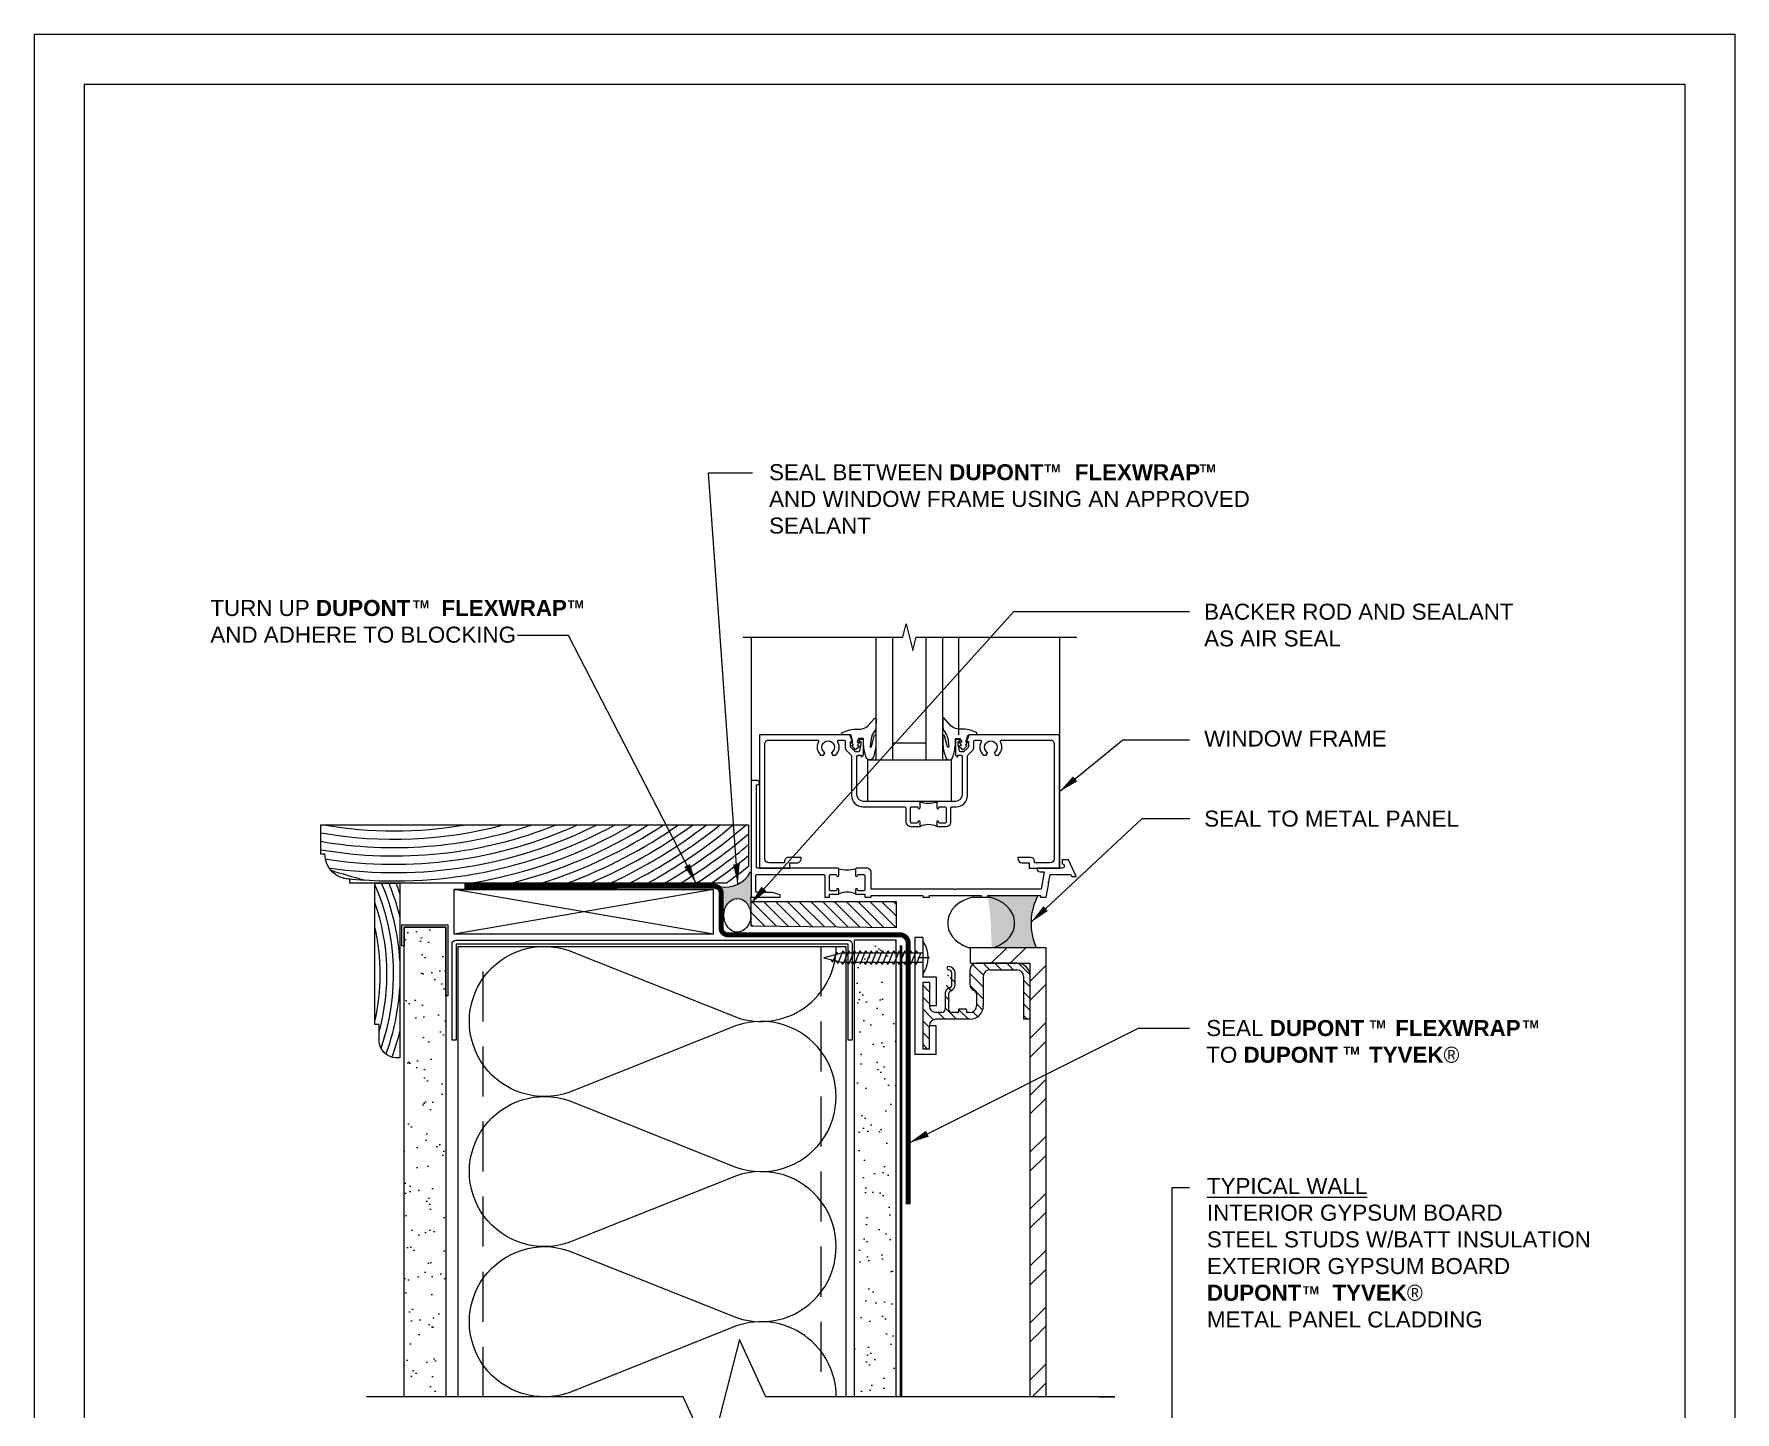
# Model space of a CAD drawing. Extents: x -129 to 26, y 0 to 100.
# Drawn here: x 0 to 25.5, y 12.35 to 33 of the extents above; entities that cross this region are included whole.
import ezdxf

# ---------------------------------------------------------------- set-up
doc = ezdxf.new("R2010")
doc.units = 0
doc.header["$LTSCALE"] = 1.5
doc.header["$MEASUREMENT"] = 0
doc.linetypes.add('CENTER', pattern=[2, 1.25, -0.25, 0.25, -0.25])
doc.linetypes.add('DASHED', pattern=[0.75, 0.5, -0.25])
doc.layers.get('DEFPOINTS').update_dxf_attribs({"linetype": 'CONTINUOUS'})
for name, color, linetype in [('8X11-TTB$0$B', 7, 'CONTINUOUS'), ('A-ANNO-TXT0', 252, 'CONTINUOUS'), ('A-BACKER_ROD', 252, 'CONTINUOUS'), ('A-GLAZING', 252, 'CONTINUOUS'), ('A-GYP_BOARD', 252, 'CONTINUOUS'), ('A-METAL_STUD', 252, 'CONTINUOUS'), ('A-SEALANT', 252, 'CONTINUOUS'), ('A-WINDOW_FRAME', 252, 'CONTINUOUS'), ('A-WINDOW_GASKET', 252, 'CONTINUOUS'), ('A-WOOD_FINISH', 252, 'CONTINUOUS'), ('A-WOOD_FRAMING', 252, 'CONTINUOUS'), ('CLADDING', 252, 'CONTINUOUS'), ('DUPONT_FLASHING', 251, 'CENTER'), ('HATCH', 252, 'CONTINUOUS'), ('INSULATION', 40, 'CONTINUOUS'), ('STRUCTURE', 252, 'CONTINUOUS'), ('TEXT', 7, 'CONTINUOUS'), ('TYVEK', 160, 'DASHED')]:
    doc.layers.add(name, color=color, linetype=linetype)
doc.styles.add('DETAILS', font='sanss___.ttf', dxfattribs={"height": 1})
doc.dimstyles.new('TYVEKDETAILS', dxfattribs={"dimscale": 6, "dimtxt": 1.5, "dimasz": 0.1, "dimexe": 0.75, "dimexo": 0.75, "dimgap": 0.75, "dimtad": 0, "dimtih": 1, "dimtoh": 1, "dimdec": 4, "dimzin": 0, "dimtxsty": 'DETAILS', "dimcen": 0.0625, "dimazin": 3, "dimtfac": 1, "dimtdec": 4, "dimtofl": 0, "dimtmove": 0, "dimatfit": 3, "dimtolj": 1, "dimtzin": 0})
pattern_1 = [(37.50000000000001, (-1589.102338987294, -570.3712661479705), (-0.01574833952740204, 0.4817059422532897), [0, -0.38, 0, -0.425, 0, -0.40625]), (7.499999999999999, (-1589.102338987294, -570.3712661479705), (0.4424441763169318, 0.7055365163074351), [0, -0.205, 0, -0.3425, 0, -0.13125]), (327.5, (-1589.409838987294, -570.3712661479705), (0.7785354654378738, 0.001414763384241069), [0, -0.125, 0, -0.45, 0, -0.5875]), (317.5, (-1589.409838987294, -570.3712661479705), (0.7515316511430734, 0.2194188912335623), [0, -0.0625, 0, -0.295, 0, -0.3375])]

msp = doc.modelspace()

# ---------------------------------------------------------------- hatches: boundary and pattern name
at = {"layer": 'A-ANNO-TXT0', "linetype": 'CONTINUOUS'}
h = msp.add_hatch(dxfattribs=at)
h.set_pattern_fill('ANSI31', color=256, angle=180, style=0)
h.set_pattern_definition([(315, (42.29128954421277, 31.67112034980488), (-0.08838834764831842, -0.08838834764831846), [])])
edge = h.paths.add_edge_path()
edge.add_line((13.42259273194175, 17.78711861504392), (13.42259273194175, 18.13637703695564))
edge.add_line((13.42259273194175, 17.78711861504392), (13.32259273194177, 17.78711861504392))
edge.add_line((13.32259273194176, 18.78711861504392), (13.32259273194177, 17.78711861504392))
edge.add_line((13.42259273194177, 18.78711861504392), (13.32259273194176, 18.78711861504392))
edge.add_line((13.42259273194177, 18.78711861504392), (13.42259273194178, 18.43637703695564))
edge.add_arc((13.52259273194175, 18.43637703695564), 0.1, 180.0000000000008, 270.0000000000016)
edge.add_line((13.60780481219388, 18.33628339864356), (13.52259273194175, 18.33637703695564))
edge.add_arc((13.61016372977257, 18.38620254976624), 0.05, 270.0000000000016, 360.0000000000024)
edge.add_line((13.66016372977255, 18.63107241475572), (13.66016372977257, 18.38620254976624))
edge.add_arc((13.71016372977257, 19.0009422797452), 0.02499999999999947, 90, 270)
edge.add_line((13.76016372977256, 18.75354690189489), (13.76016372977256, 18.92594227974521))
edge.add_line((13.81016372977257, 18.75607241475572), (13.81016372977257, 18.92594227974521))
edge.add_arc((13.71016372977257, 18.75354690189489), 0.05, 281.5369590328132, 360)
edge.add_arc((13.73516372977256, 18.63107241475574), 0.075, 101.5369590328115, 180.0000000000049)
edge.add_line((13.71016372977257, 18.61465105851829), (13.71016372977257, 18.38620254976624))
edge.add_arc((13.76016372977256, 18.61465105851829), 0.05, 109.4712206344757, 180.0000000000024)
edge.add_arc((13.71016372977257, 18.75607241475572), 0.1, 289.471220634474, 360)
edge.add_arc((13.71016372977257, 18.92594227974521), 0.05, 0, 90)
edge.add_arc((13.71016372977257, 18.92594227974521), 0.1, 0, 90)
edge.add_arc((13.76016372977256, 18.38620254976624), 0.05, 180.0000000000008, 270.0000000000016)
edge.add_line((13.85016372977257, 18.33620254976624), (13.76016372977256, 18.33620254976623))
edge.add_arc((13.87016372977258, 18.37620254976623), 0.01, 90.0000000000016, 180.0000000000049)
edge.add_line((13.97088774378105, 18.38620254976624), (13.87016372977258, 18.38620254976624))
edge.add_arc((13.85016372977257, 18.34620254976625), 0.01, 270.0000000000081, 360)
edge.add_line((13.86016372977257, 18.37620254976623), (13.86016372977257, 18.34620254976625))
edge.add_line((14.03088774378106, 18.33620254976624), (13.99088774378105, 18.33620254976624))
edge.add_arc((13.97088774378105, 18.37620254976623), 0.01, 0, 90.0000000000016)
edge.add_arc((13.99088774378105, 18.34620254976623), 0.01, 180, 270)
edge.add_line((13.98088774378104, 18.37620254976623), (13.98088774378104, 18.34620254976623))
edge.add_arc((14.03088774378106, 18.43620254976624), 0.1, 270.0000000000016, 360.0000000000008)
edge.add_line((14.13088774378105, 18.61465105851829), (14.13088774378105, 18.43620254976624))
edge.add_arc((14.08088774378107, 18.61465105851829), 0.05, 359.9999999999976, 430.5287793655244)
edge.add_arc((14.13088774378105, 18.75607241475572), 0.1, 180, 250.5287793655294)
edge.add_line((14.03088774378104, 18.97594227974521), (14.03088774378104, 18.75607241475572))
edge.add_arc((14.13088774378105, 18.97594227974521), 0.1, 90, 180)
edge.add_line((14.73565720429843, 19.07594227974521), (14.13088774378105, 19.07594227974521))
edge.add_arc((14.73565720429843, 18.87594227974522), 0.2, 8.142219984546603e-13, 90)
edge.add_line((14.93565720429843, 18.23620254976622), (14.93565720429843, 18.87594227974522))
edge.add_line((14.93565720429843, 18.23620254976622), (14.83565720429842, 18.23620254976622))
edge.add_line((14.83565720429843, 18.87594227974522), (14.83565720429842, 18.23620254976622))
edge.add_arc((14.73565720429843, 18.87594227974522), 0.1, 8.142219984546603e-13, 90)
edge.add_line((14.33088774378107, 18.97594227974523), (14.73565720429843, 18.97594227974521))
edge.add_arc((14.33088774378107, 18.87594227974522), 0.1, 90, 180.0000000000008)
edge.add_line((14.23088774378107, 18.87594227974522), (14.23088774378107, 18.43620254976624))
edge.add_arc((14.03088774378106, 18.43620254976624), 0.2, 270.0000000000016, 360.0000000000008)
edge.add_line((14.03088774378106, 18.23620254976625), (13.60780481219388, 18.23620254976623))
edge.add_line((13.60780481219388, 18.23620254976623), (13.5166879040778, 18.23620254976623))
edge.add_arc((13.52259273194175, 18.13637703695564), 0.1, 90.0000000000016, 180)
at = {"layer": 'CLADDING'}
h = msp.add_hatch(dxfattribs=at)
h.set_pattern_fill('ANSI32', color=256, scale=1.6090908, angle=180, style=0)
h.set_pattern_definition([(225, (48.58774840841718, 2.680270613313164), (0.4266746310843323, -0.4266746310843326), []), (225, (48.30329865483828, 2.680270613313164), (0.4266746310843323, -0.4266746310843326), [])])
h.paths.add_polyline_path([(14.93565921825781, 12.57767232803259), (15.17243587177789, 12.57767213522529), (15.17243587177789, 19.31279190407574), (14.04024610513716, 19.31279190407574), (14.04024610513717, 19.07601525055566), (14.93565921825781, 19.07601525055566)])
at = {"layer": 'DUPONT_FLASHING', "linetype": 'CONTINUOUS'}
h = msp.add_hatch(color=7, dxfattribs=at)
edge = h.paths.add_edge_path()
edge.add_line((15.05081127408527, 20.08874190407571), (14.29912049233682, 20.08874190407571))
edge.add_line((14.29912049233682, 20.08874190407571), (14.29912049233682, 20.06279190407575))
edge.add_line((14.29912049233682, 20.06279190407575), (14.32765377264308, 20.06279190407575))
edge.add_ellipse((14.19858772240293, 19.67877634481632), major_axis=(-0.5026843037033188, -6.156107235118854e-17), ratio=0.7904274812811878, start_angle=112.91304519611509, end_angle=255.1224755530784, ccw=False)
edge.add_line((14.39429965075477, 19.31279190407574), (15.0238461751498, 19.31279190407574))
edge.add_arc((15.82657152657317, 19.67333986594332), 0.8799788762377415, 151.8319594735327, 204.1874621757395, ccw=False)
at = {"layer": 'HATCH'}
h = msp.add_hatch(color=7, dxfattribs=at)
h.dxf.hatch_style = 1
edge = h.paths.add_edge_path()
edge.add_arc((10.36468047891802, 20.64063929944757), 0.4245458198617759, 258.9165193884891, 332.7611355818922, ccw=False)
edge.add_arc((10.21235552230306, 20.15330137461114), 0.1, 3.979039320256561e-12, 45, ccw=False)
edge.add_line((10.31235552230306, 20.15330137461115), (10.31235552230305, 19.79525386792548))
edge.add_line((10.31235552230305, 19.79525386792548), (10.34151905871098, 19.79525386792548))
edge.add_ellipse((10.54405583917618, 19.79335503358103), major_axis=(0.002353314335508117, 0.2510133178958363), ratio=0.8068766317380814, start_angle=279.5301451632255, end_angle=450.00000000000006, ccw=False)
edge.add_line((10.74418696423758, 19.83304180219152), (10.74418696423757, 20.00139335790348))
edge.add_line((10.74418696423757, 20.00139335790348), (10.7421467628885, 20.06049025728722))
edge.add_line((10.7421467628885, 20.06049025728722), (10.7421467628885, 20.44632420063222))
h = msp.add_hatch(dxfattribs=at)
h.set_pattern_fill('ANSI31', color=256, angle=90, style=0)
h.set_pattern_definition([(135, (-1589.347543949066, -589.4230724312008), (-0.08838834764831845, -0.08838834764831843), [])])
h.paths.add_polyline_path([(12.92243587177789, 20.00139335790347), (12.92243587177789, 19.6058377364517), (10.74992805238973, 19.63213441495649), (10.74992805238973, 20.00139335790347)])
h = msp.add_hatch(dxfattribs=at)
h.set_pattern_fill('AR-SAND', color=256, scale=0.25, style=0)
h.set_pattern_definition(pattern_1)
h.paths.add_polyline_path([(6.172435871777891, 19.61705662767959), (5.547435871777891, 19.6170566276797), (5.547435871777891, 19.3358066276797), (5.547435871777891, 12.57767186018744), (6.172435871777891, 12.57767186018744)])
h = msp.add_hatch(dxfattribs=at)
h.set_pattern_fill('AR-SAND', color=256, scale=0.25, style=0)
h.set_pattern_definition(pattern_1)
h.paths.add_polyline_path([(12.92243587177766, 16.97271846006375), (12.91780128794788, 16.965835663482), (12.90555839376746, 16.99554452578657), (12.8534325039552, 16.99554452578657), (12.83342781382701, 16.965835663482), (12.8211838125935, 16.99554452578657), (12.7690591451901, 16.99554452578657), (12.74904671031139, 16.96583566348188), (12.73680492318361, 16.9955445257868), (12.6846780416747, 16.9955445257868), (12.66466560679576, 16.96583566348222), (12.65242381966776, 16.9955445257868), (12.60029693815885, 16.9955445257868), (12.58028450328014, 16.96583566348211), (12.56804271615191, 16.99554452578668), (12.51591583464345, 16.99554452578668), (12.49590339976451, 16.965835663482), (12.48366161263628, 16.9955445257868), (12.43153473112782, 16.9955445257868), (12.41152229624866, 16.96583566348222), (12.39928050912066, 16.9955445257868), (12.3471536276122, 16.9955445257868), (12.32714119273304, 16.96583566348222), (12.31489940560526, 16.9955445257868), (12.29743587177789, 16.99554452578691), (12.29743587177789, 12.57767186018744), (12.92243587177789, 12.57767186018744)])
h.paths.add_polyline_path([(12.92243587177789, 19.42142186018835), (12.29743587177789, 19.42142186018835), (12.29743587177789, 17.14091500918524), (12.30712845554284, 17.14091500918535), (12.32715645152233, 17.17057809512274), (12.3393793761122, 17.14091500918524), (12.39150955905869, 17.14091500918524), (12.41153755503795, 17.17057809512251), (12.42376047962783, 17.14091500918524), (12.47589066257431, 17.14091500918524), (12.49591865855358, 17.17057809512251), (12.50814158314345, 17.14091500918524), (12.56027176608948, 17.14091500918524), (12.58029976206897, 17.17057809512274), (12.59252268665885, 17.14091500918512), (12.64465286960511, 17.14091500918501), (12.66468086558483, 17.17057809512285), (12.67690379017493, 17.14091500918512), (12.72902644714894, 17.14091500918512), (12.74904671031116, 17.17057809512285), (12.7612718455948, 17.14091500918512), (12.8133998178473, 17.14091500918501), (12.83342781382679, 17.17057809512274), (12.84565184376377, 17.14091500918512), (12.89778102478566, 17.14091500918512), (12.92243587177766, 17.17744494084373)])

# ---------------------------------------------------------------- linework, layer by layer
at = {"layer": '8X11-TTB$0$B', "color": 7}
for p, q in [((0.7499999999999893, 32.25), (0.75, 0.7499999999999964)), ((0.7499999999999893, 32.25), (24.75, 32.25000000000001)), ((24.75, 32.25000000000001), (24.75, 0.7499999999999964))]:
    msp.add_line(p, q, dxfattribs=at)
at = {"layer": 'A-ANNO-TXT0', "linetype": 'CONTINUOUS'}
for p, q in [((13.32259273194174, 19.46213866572013), (13.20508024065743, 19.46213866572013)), ((13.52259273194175, 18.86785143994273), (13.32259273194176, 18.86785143994273)), ((13.42259273194177, 18.78711861504392), (13.32259273194176, 18.78711861504392)), ((13.52259273194175, 18.43637703695564), (13.42259273194174, 18.43637703695564)), ((13.52259273194173, 18.13637703695564), (13.42259273194175, 18.13637703695564)), ((13.52259273194173, 17.70638579014511), (13.20508024065743, 17.70638579014512)), ((13.42259273194175, 17.78711861504392), (13.32259273194177, 17.78711861504392))]:
    msp.add_line(p, q, dxfattribs=at)
at = {"layer": 'A-ANNO-TXT0'}
msp.add_lwpolyline([(10.62542305238973, 23.96191171694145), (13.02541305238961, 23.96191171694145), (13.07543305238975, 24.16189171694143), (13.17541305238971, 23.76191171694141), (13.22541305238966, 23.96191171694145), (15.63182725747537, 23.96191171694145)], dxfattribs=at)
at = {"layer": 'A-ANNO-TXT0', "linetype": 'CONTINUOUS'}
msp.add_arc((15.82657152657317, 19.67333986594332), 0.8799788762377415, 151.8319594735328, 204.1874621757396, dxfattribs=at)
at = {"layer": 'A-BACKER_ROD'}
for start_param, end_param in [(4.97205076652942, 7.454073553644005), (1.970704407125375, 4.45272719423996)]:
    msp.add_ellipse((14.19858772240293, 19.67877634481632), major_axis=(-0.5026843037033188, -6.156107235118854e-17), ratio=0.7904274812811878, start_param=start_param, end_param=end_param, dxfattribs=at)
at = {"layer": 'A-GLAZING'}
for p, q in [((12.62398143985494, 22.12528690407576), (12.62398143985494, 23.96190171694148)), ((12.87398143985494, 22.12528690407576), (12.87398143985494, 23.96190171694148)), ((13.37398143985494, 22.12528690407576), (13.37398143985494, 23.96190171694148)), ((13.62398143985494, 22.12528690407576), (13.62398143985494, 23.96190171694148))]:
    msp.add_line(p, q, dxfattribs=at)
at = {"layer": 'A-GYP_BOARD', "elevation": 2.979996827461446e-09}
msp.add_lwpolyline([(6.172435871777891, 18.5858066276797), (6.172435871777891, 19.6170566276797), (5.547435871777891, 19.6170566276797), (5.547435871777891, 19.3358066276797), (5.516185871777891, 19.3358066276797), (5.516185871777891, 19.6483066276797), (6.203685871777891, 19.6483066276797), (6.203685871777891, 18.5858066276797)], close=True, dxfattribs=at)
for points in [[(5.547435871777891, 12.57767186018744), (5.547435871777891, 19.61705662767947), (6.172435871777891, 19.61705662767947), (6.172435871777891, 12.57767186018744)], [(12.92243587177789, 12.57767186018744), (12.92243587177789, 19.42142186018835), (12.29743587177789, 19.42142186018835), (12.29743587177789, 12.57767186018744)]]:
    msp.add_lwpolyline(points, dxfattribs=at)
at = {"layer": 'A-METAL_STUD', "elevation": 2.979996827461446e-09}
msp.add_lwpolyline([(12.20368587177789, 17.92142186018835), (12.20368587177766, 19.35892186018835), (6.328685871777891, 19.35892186018812), (6.328685871777891, 17.92142186018835), (6.266185871777891, 17.92142186018835), (6.266185871777891, 19.35892186018835, -0.414213562373095), (6.328685871777891, 19.42142186018835), (12.20368587177789, 19.42142186018835, -0.414213562373095), (12.26618587177789, 19.35892186018835), (12.26618587177789, 17.92142186018835)], format="xyb", close=True, dxfattribs=at)
msp.add_lwpolyline([(6.359935871777891, 12.57767186018744), (6.359935871777891, 19.32767186018812), (12.17243587177789, 19.32767186018812), (12.17243587177789, 12.57767186018744)], dxfattribs=at)
at = {"layer": 'A-METAL_STUD', "linetype": 'DASHED', "elevation": 2.979996827461446e-09}
msp.add_lwpolyline([(6.734935871777891, 12.57767186018744), (6.734935871777891, 19.32767186018812), (11.79743587177789, 19.32767186018812), (11.79743587177789, 12.57767186018744)], dxfattribs=at)
at = {"layer": 'A-SEALANT'}
for centre, radius, start, end in [((13.40792305238975, 21.95340679391322), 0.4796878163860037, 254.8951551123627, 285.1048448876373), ((13.40792305238998, 20.84741555984952), 0.3046970014300712, 65.77986063325561, 114.2201393668221), ((12.18912049233692, 20.95340679391436), 0.4796878163871012, 254.8951551123981, 285.1048448876019), ((12.18971576818277, 19.8395798431055), 0.3019352373051956, 65.66792380673742, 114.332076193166)]:
    msp.add_arc(centre, radius, start, end, dxfattribs=at)
at = {"layer": 'A-WINDOW_FRAME'}
for p, q in [((10.74992805238973, 23.96191171694145), (10.74992805238973, 21.81284190407573)), ((13.86178508037076, 23.95956007015299), (13.86178508037076, 22.49794025728728)), ((15.37492305238962, 23.96191671694155), (15.37492305238962, 20.50029190407586)), ((13.37398143985494, 22.37528690407576), (12.87398143985494, 22.37528690407576))]:
    msp.add_line(p, q, dxfattribs=at)
for points in [[(13.28292305238975, 21.49029190407575), (13.27292305238976, 21.50029190407574), (12.43742305238962, 21.50029190407574, -0.4142135623730963), (12.33742305238972, 21.60029190407577), (12.33742305238972, 22.17179190407578, -0.4142135623730941), (12.3574230523897, 22.19179190407576), (12.39942305238961, 22.19179190407576), (12.39942305238961, 22.16979190407572, 0.4142135623730984), (12.43742805238973, 22.20779690407571), (12.43742805238973, 22.40979190407572, 0.414213562373108), (12.41742805238974, 22.42979190407571), (12.38842805238975, 22.42979190407571, 0.414213562373095), (12.36842805238977, 22.40979190407572), (12.36842805238977, 22.39779190407578), (12.39742805238976, 22.39779190407578), (12.39742805238976, 22.35979190407577), (12.37499100440451, 22.25763367025943, -0.3541185725306732), (12.35542805238962, 22.24179190407572), (12.3134780523898, 22.24179190407572), (12.24680038286002, 22.30841423454601, -0.198912367379654), (12.23947805238973, 22.3260919040757), (12.23947805238973, 22.39779190407578), (12.26847805238973, 22.39779190407578), (12.23244774935953, 22.50029190407574), (10.87492805238973, 22.50029190407574), (10.87492805238973, 20.50029190407574), (11.32992805238965, 20.50029190407574), (11.32992805238965, 20.58029190407579), (11.43792805238983, 20.58029190407579, 0.4142135623731034), (11.49992805238973, 20.64229190407568), (11.49992805238973, 20.66029190407571), (11.30992805238967, 20.66029190407571, 0.414213562373095), (11.24992805238973, 20.60029190407577), (11.24992805238973, 20.58029190407579), (11.01492805238983, 20.58029190407579, -0.4142135623730908), (10.95492805238965, 20.64029190407573), (10.95492805238965, 22.36029190407576, -0.4142135623731036), (11.01492805238983, 22.4202919040757), (11.742698214929, 22.4202919040757, -0.5680984128594625), (11.76029062978947, 22.3907783905622, 0.3397540095737803), (11.7921805358607, 22.19229190407575), (11.83614602008689, 22.19229190407575), (11.85316668998886, 22.22177256912457, 0.3865446749097419), (11.85030849465935, 22.23491726769132, -3.127286275187371), (11.96054761012002, 22.23491726769132, 0.3865446749096684), (11.95768941479074, 22.22177256912457), (11.97471008469248, 22.19229190407575), (12.01867556891867, 22.19229190407575, 0.3397540095737777), (12.0505654749899, 22.3907783905622, -0.5680984128594625), (12.0681578898506, 22.4202919040757), (12.13947805238982, 22.4202919040757, -0.4142135623731341), (12.15947805238981, 22.40029190407572), (12.15947805238981, 22.32609190712115, 0.1990202627215713), (12.19026266983284, 22.25181487842506), (12.25009338156989, 22.19203382312205, -0.1990202627215655), (12.25742305238979, 22.17434881628956), (12.25742305238979, 21.59029190407578, 0.414213562373095), (12.42742305238963, 21.4202919040757), (13.05192305238976, 21.4202919040757, -0.4142135623731015), (13.07192305238974, 21.40029190407572), (13.07192305238974, 21.19529190407568, 0.4142135623731173), (13.14192305238968, 21.12529190407574), (13.28292305238975, 21.12529190407574), (13.28292305238975, 21.19079190407567, 0.9999999999999999), (13.2519230523898, 21.19079190407567), (13.2519230523898, 21.19029190407569, -0.4142135623730862), (13.2369230523897, 21.1752919040757), (13.15692305238978, 21.1752919040757, -0.4142135623731037), (13.14192305238968, 21.19029190407569), (13.14192305238968, 21.40529190407572, -0.414213562373095), (13.15692305238978, 21.4202919040757), (13.23692715102576, 21.4202919040757, -0.4190234982698032), (13.25192513530297, 21.40504600243637, 1.008230869162925), (13.28292305238975, 21.40479190407573), (13.28292305238975, 21.49029190407575)], [(13.53292305238975, 21.49029190407575), (13.53292305238975, 21.40479190407573, 0.9999999999999999), (13.5639230523897, 21.40479190407573), (13.5639230523897, 21.40529190407572, -0.414213562373095), (13.5789230523898, 21.4202919040757), (13.65892305238973, 21.4202919040757, -0.4142135623730693), (13.6739230523896, 21.40529190407572), (13.67392305238983, 21.19029190407569, -0.414213562373095), (13.65892305238973, 21.1752919040757), (13.57891895375375, 21.1752919040757, -0.4190234982697423), (13.5639209694763, 21.19053780571503, 1.008230869162796), (13.53292305238975, 21.19079190407567), (13.53292305238975, 21.12529190407574), (13.6739280523897, 21.12529190407574, 0.4142135623731173), (13.74392805238964, 21.19529190407568), (13.74392805238964, 21.40529190407572, -0.4142135623730864), (13.75892805238974, 21.4202919040757), (13.82242805238972, 21.4202919040757, 0.4142135623730858), (13.99242805238979, 21.59029190407578), (13.99242805238979, 22.17434881628956, -0.1990202627215653), (13.99975772320946, 22.19203382312205), (14.05958843494674, 22.25181487842506, 0.1990202627215716), (14.09037305238977, 22.32609190712115), (14.09037305238977, 22.40029190407572, -0.414213562373082), (14.11037305238975, 22.4202919040757), (14.18169321492898, 22.4202919040757, -0.5680984128616718), (14.19928562978968, 22.3907783905622, 0.3397540095737931), (14.23117553586068, 22.19229190407575), (14.27514102008687, 22.19229190407575), (14.29216168998884, 22.22177256912457, 0.3865446749096253), (14.28930349465933, 22.23491726769132, -3.127286275187395), (14.39954261012, 22.23491726769132, 0.386544674909742), (14.39668441479072, 22.22177256912457), (14.41370508469246, 22.19229190407575), (14.45767056891888, 22.19229190407575, 0.3397540095737929), (14.48956047498988, 22.3907783905622, -0.5680984128595217), (14.50715288985058, 22.4202919040757), (15.23492805238963, 22.4202919040757, -0.414213562373095), (15.2949280523898, 22.36029190407576), (15.2949280523898, 20.64029190407573, -0.414213562373095), (15.23492805238963, 20.58029190407579), (14.99992305238962, 20.58029190407579), (14.99992305238962, 20.60029190407577, 0.414213562373095), (14.93992305238968, 20.66029190407571), (14.74992305238962, 20.66029190407571), (14.74992305238962, 20.64229190407568, 0.414213562373095), (14.81192305238975, 20.58029190407579), (14.9199230523897, 20.58029190407579), (14.9199230523897, 20.50029190407574), (15.37492305238962, 20.50029190407574), (15.37492305238962, 22.50029190407574), (14.01740335542005, 22.50029190407574), (13.98137305238962, 22.39779190407578), (14.01037305238962, 22.39779190407578), (14.01037305238962, 22.3260919040757, -0.198912367379654), (14.00305072191933, 22.30841423454601), (13.93637305238977, 22.24179190407572), (13.89442305238973, 22.24179190407572, -0.3541185725306731), (13.87486010037506, 22.25763367025943), (13.85242305238982, 22.35979190407577), (13.85242305238982, 22.39779190407578), (13.88142305238981, 22.39779190407578), (13.88142305238981, 22.40979190407572, 0.414213562373095), (13.86142305238983, 22.42979190407571), (13.83242305238983, 22.42979190407571, 0.414213562373095), (13.81242305238962, 22.40979190407572), (13.81242305238962, 22.20779690407571, 0.414213562373095), (13.85042805238974, 22.16979190407572), (13.85042805238974, 22.19179190407576), (13.89242805238965, 22.19179190407576, -0.414213562373095), (13.91242805238963, 22.17179190407578), (13.91242805238963, 21.60029190407577, -0.414213562373095), (13.81242805238973, 21.50029190407574), (13.54292305238974, 21.50029190407574), (13.53292305238975, 21.49029190407575)], [(12.06412049233692, 20.49029190407575), (12.05412049233693, 20.50029190407574), (10.84992805238963, 20.50029190407574, -0.4142135623731099), (10.82992805238965, 20.52029190407573), (10.82992805238965, 21.75084190407572), (10.84392805238978, 21.75084190407572, 0.9999999999999999), (10.84392805238978, 21.81284190407573), (10.74992805238973, 21.81284190407573), (10.74992805238973, 20.06284190407573), (11.18742805238973, 20.06284190407573), (11.18742805238973, 20.10135787396505), (11.06992805238966, 20.13284190407578), (10.83992805238964, 20.13284190407578, -0.414213562373095), (10.81992805238966, 20.15284190407576), (10.81992805238966, 20.38629190407571, -0.4142135623731341), (10.83992805238964, 20.40629190407569), (11.83312049233692, 20.40629190407581, -0.414213562373108), (11.8531204923369, 20.38629190407583), (11.8531204923369, 20.06284190407573), (11.92312049233684, 20.06284190407573), (11.92312049233684, 20.11129190407585), (12.06412049233692, 20.11129190407585), (12.06412049233692, 20.17679190407578, 0.9999999999999999), (12.03312049233674, 20.17679190407578), (12.03312049233674, 20.17629190407579, -0.414213562373095), (12.01812049233687, 20.1612919040758), (11.94312049233682, 20.1612919040758, -0.414213562373095), (11.92312049233684, 20.18129190407578), (11.92312049233684, 20.38629190407583, -0.414213562373108), (11.94312049233682, 20.40629190407581), (12.01812049233687, 20.40629190407581, -0.414213562373095), (12.03312049233674, 20.39129190407582), (12.03312049233674, 20.39079190407583, 0.9999999999999999), (12.06412049233692, 20.39079190407583), (12.06412049233692, 20.49029190407575)], [(12.31412049233692, 20.49029190407587), (12.31412049233692, 20.39079190407583, 0.9999999999999999), (12.34512049233687, 20.39079190407583), (12.34512049233687, 20.39129190407582, -0.414213562373095), (12.36012049233674, 20.40629190407581), (12.43512049233678, 20.40629190407581, -0.4142135623730689), (12.45512049233677, 20.38629190407583), (12.45512049233677, 20.18129190407578, -0.414213562373095), (12.43512049233678, 20.1612919040758), (12.36012049233674, 20.1612919040758, -0.414213562373095), (12.34512049233687, 20.17629190407579), (12.34512049233687, 20.17679190407578, 0.9999999999999999), (12.31412049233692, 20.17679190407578), (12.31412049233692, 20.11129190407585), (12.45512049233677, 20.11129190407585), (12.45512049233677, 20.06279190407574), (12.54912049233682, 20.06279190407574), (12.54912049233682, 20.08874190407571), (13.32412049233668, 20.08874190407571), (13.32412049233668, 20.06279190407574), (13.42412049233682, 20.06279190407574), (13.42412049233682, 20.08874190407571), (14.19912049233668, 20.08874190407571), (14.19912049233668, 20.06279190407574), (14.29912049233682, 20.06279190407574), (14.29912049233682, 20.08874190407571), (15.09092805238962, 20.08874190407571), (15.09092805238962, 20.06279190407574), (15.17381505642417, 20.06279190407574), (15.21149885788501, 20.27650736219537), (15.20338726213155, 20.28809192150207), (15.21497182143836, 20.29620351725553), (15.23438337429744, 20.40629190407581), (15.54139481813733, 20.40629190407581), (15.55596693245449, 20.37504190407581), (15.62492805238973, 20.37504190407581), (15.50823456093636, 20.62529190407574), (15.41452496849494, 20.62529190407574), (15.41452496849494, 20.56229190407576, -0.9999999999999999), (15.41452496849494, 20.50029190407586), (15.03692805238953, 20.50029190407586), (15.03692805238953, 20.49183093499321, 0.414213562373095), (15.08192805238961, 20.44683093499325), (15.14608139770272, 20.44683093499325), (15.09951537624275, 20.18274190407576), (13.82162049233685, 20.18274190407576), (13.81162049233686, 20.17274190407577), (13.80162049233687, 20.18274190407576), (12.54912049233682, 20.18274190407576), (12.54912049233682, 20.43829190407585, 0.4142135623731076), (12.48712049233692, 20.50029190407586), (12.32412049233691, 20.50029190407586), (12.31412049233692, 20.49029190407587)]]:
    msp.add_lwpolyline(points, format="xyb", dxfattribs=at)
at = {"layer": 'A-WINDOW_GASKET'}
for points in [[(12.25049284400112, 22.38628487591129), (12.27730937053994, 22.39115917650927), (12.24317924641892, 22.49839377419105), (12.18223259575885, 22.50326807306963), (12.10667772539992, 22.50028690407576), (12.11676826695831, 22.53129644669693, -0.1257100272134179), (12.34875966898031, 22.58303877429066, 0.2260837189018228), (12.50234522941211, 22.63275663293471), (12.59790053907174, 22.74369725109509, -0.6449762263124317), (12.6238348310898, 22.73195590862142), (12.6222550940619, 22.60271897299206, -0.1518691569180708), (12.60590231746543, 22.55828381864283), (12.56739912917025, 22.49835803937433, 0.02934546717884474), (12.55000423996731, 22.44647539618163), (12.53277395038382, 22.32468138634463, 0.6538117075652882), (12.55301476128662, 22.31769464937927), (12.59710650850903, 22.48294356686925, -0.8886355728344962), (12.6222550940619, 22.48088213596984), (12.6222550940619, 22.34663651557717, -0.06420464893641442), (12.57982263215232, 22.15802025886988, -0.6896355001773956), (12.47721390176426, 22.15802025886988, -0.07035608683589237), (12.43598143985483, 22.34663651557717), (12.43598143985483, 22.44233932591076), (12.36263468187818, 22.44233932591076), (12.3406938870609, 22.38872202621028), (12.37969974497438, 22.38384772733159), (12.34556961878221, 22.34729047800463), (12.3772618791135, 22.32535612875242), (12.31631522638251, 22.27173883077112), (12.26024430744397, 22.33754187852796), (12.28462296812214, 22.34729047800463)], [(13.99747003570875, 22.38628487591129), (13.9706535091697, 22.39115917650927), (14.00478363329095, 22.49839377419105), (14.06573028395102, 22.50326807306963), (14.14128515430972, 22.50028690407576), (14.13119461275133, 22.53129644669693, 0.1257100272134179), (13.89920321072933, 22.58303877429066, -0.2260837189018228), (13.74561765029777, 22.63275663293471), (13.65006234063813, 22.74369725109509, 0.6449762263124317), (13.62412804861984, 22.73195590862142), (13.62570778564797, 22.60271897299206, 0.1518691569180708), (13.64206056224422, 22.55828381864283), (13.6805637505394, 22.49835803937433, -0.02934546717884474), (13.69795863974233, 22.44647539618163), (13.71518892932582, 22.32468138634463, -0.6538117075652882), (13.69494811842302, 22.31769464937927), (13.65085637120084, 22.48294356686925, 0.8886355728344962), (13.62570778564797, 22.48088213596984), (13.62570778564797, 22.34663651557717, 0.06420464893641442), (13.66814024755732, 22.15802025886988, 0.6896355001773956), (13.77074897794538, 22.15802025886988, 0.07035608683589237), (13.81198143985481, 22.34663651557717), (13.81198143985481, 22.44233932591076), (13.88532819783146, 22.44233932591076), (13.90726899264897, 22.38872202621028), (13.86826313473549, 22.38384772733159), (13.90239326092743, 22.34729047800463), (13.87070100059615, 22.32535612875242), (13.93164765332714, 22.27173883077112), (13.98771857226567, 22.33754187852796), (13.9633399115875, 22.34729047800463)]]:
    msp.add_lwpolyline(points, format="xyb", close=True, dxfattribs=at)
msp.add_lwpolyline([(12.49992305238962, 21.50028690407576), (12.49992305238962, 22.12528690407576), (13.74992305238962, 22.12528690407576), (13.74992305238962, 21.50028690407576)], close=True, dxfattribs=at)
at = {"layer": 'A-WOOD_FINISH'}
msp.add_line((10.71285273176579, 21.14890858422454), (10.71285273176579, 20.53025536912512), dxfattribs=at)
at = {"layer": 'A-WOOD_FINISH', "elevation": 2.979996827461446e-09}
msp.add_lwpolyline([(10.37167636707419, 20.27390858422454), (5.160678538759965, 20.27390858422454), (4.734935871777891, 20.27390858422454), (4.734935871777891, 20.33640858422454, -0.414213562373095), (4.359935871777891, 20.71140858422454), (4.297435871777891, 20.71140858422454), (4.297435871777891, 21.14890858422454), (5.160678538759965, 21.14890858422454), (10.71285273176579, 21.14890858422454), (10.71285273176579, 20.53025536912512)], format="xyb", dxfattribs=at)
msp.add_lwpolyline([(5.172435871777891, 18.15520808215894), (5.109935871777891, 18.15520808215894), (5.109935871777891, 20.27390858422454), (5.484935871777891, 20.27390858422454), (5.484935871777891, 17.65520808215894), (5.422435871778118, 17.65520808215894, -0.3691612827404433), (5.172435871777891, 17.91071852067416)], format="xyb", close=True, dxfattribs=at)
at = {"layer": 'A-WOOD_FRAMING'}
for p, q in [((10.18748311834059, 19.51101869810525, 2.979996827461446e-09), (6.29656399537633, 20.17768469810525, 2.979996827461446e-09)), ((10.18748311834059, 20.17768469810524, 2.979996827461446e-09), (6.29656399537633, 19.51101869810525, 2.979996827461446e-09)), ((6.29656399537633, 19.51101869810525, 2.979996827461446e-09), (6.29656399537633, 20.17768469810525, 2.979996827461446e-09)), ((6.29656399537633, 20.17768469810525, 2.979996827461446e-09), (10.18748311834059, 20.17768469810524, 2.979996827461446e-09)), ((8.744273989352903, 20.17768469810525, 2.979996827461446e-09), (6.29656399537633, 20.17768469810525, 2.979996827461446e-09)), ((10.18748311834059, 19.51101869810525, 2.979996827461446e-09), (10.18748311834059, 20.17768469810524, 2.979996827461446e-09)), ((10.18748311834059, 19.51101869810525, 2.979996827461446e-09), (6.29656399537633, 19.51101869810525, 2.979996827461446e-09))]:
    msp.add_line(p, q, dxfattribs=at)
at = {"layer": 'A-WOOD_FRAMING', "linetype": 'CONTINUOUS'}
for p, q in [((10.74323209947634, 20.06049025728727), (10.74527230082542, 20.00139335790347)), ((14.06952167216278, 20.06279190407574), (14.32765377264308, 20.06279190407574)), ((14.0028757940511, 19.31279190407574), (14.39429965075477, 19.31279190407574)), ((14.17243587177788, 19.07601525055566), (14.93565921825767, 19.07601525055566)), ((15.96428973800003, 12.57767149041844, 2.979996827461446e-09), (16.20106639152011, 12.57767129761115, 2.979996827461446e-09))]:
    msp.add_line(p, q, dxfattribs=at)
at = {"layer": 'A-WOOD_FRAMING'}
msp.add_lwpolyline([(12.92243587177789, 20.00139335790347), (12.92243587177789, 19.6058377364517), (10.74992805238973, 19.63213441495649), (10.74992805238973, 20.00139335790347), (12.92243587177789, 20.00139335790347)], dxfattribs=at)
at = {"layer": 'A-WOOD_FRAMING', "linetype": 'CONTINUOUS'}
msp.add_arc((10.36576581550587, 20.64063929944757, 5.959993654922893e-09), 0.4245458198617753, 258.916519388488, 332.7611355818905, dxfattribs=at)
msp.add_ellipse((10.54405583917618, 19.79335503358103), major_axis=(0.002353314335508117, 0.2510133178958363), ratio=0.8068766317380814, dxfattribs=at)
at = {"layer": 'CLADDING'}
for p, q in [((13.20508024065744, 19.46213866572013), (13.20508024065744, 17.70638579014512)), ((13.32259273194174, 19.46213866572012), (13.32259273194176, 18.86785143994273)), ((13.25137812101615, 19.16084542641325), (13.35137812101615, 19.16101991360267)), ((13.32259273194176, 19.16084542641326), (13.42259273194175, 19.16101991360267)), ((14.04024610513717, 19.07601525055566), (14.04024610513717, 19.31279190407574)), ((14.04024610513716, 19.31279190407574), (15.17243587177789, 19.31279190407574)), ((15.17243587177789, 12.57767213522528), (15.17243587177789, 19.31279190407574)), ((13.76016372977256, 18.75354690189489), (13.76016372977256, 18.92594227974521)), ((13.81016372977257, 18.75607241475572), (13.81016372977257, 18.92594227974521)), ((14.03088774378104, 18.97594227974521), (14.03088774378104, 18.75607241475572)), ((14.04024610513717, 19.07601525055566), (14.93565921825781, 19.07601525055566)), ((14.73565720429843, 19.07594227974521), (14.13088774378105, 19.07594227974521)), ((14.17243587177788, 19.07601525055566), (14.9356592182578, 19.07601525055566)), ((14.23088774378107, 18.87594227974522), (14.23088774378107, 18.43620254976624)), ((14.33088774378107, 18.97594227974523), (14.73565720429843, 18.97594227974521)), ((14.83565720429843, 18.87594227974522), (14.83565720429842, 18.23620254976622)), ((14.93565921825781, 12.57767232803259), (14.9356592182578, 19.07601525055566)), ((13.42259273194177, 18.78711861504392), (13.42259273194178, 18.43637703695564)), ((13.52259273194175, 18.86785143994273), (13.52259273194175, 18.43637703695564)), ((13.66016372977255, 18.63107241475572), (13.66016372977257, 18.38620254976624)), ((13.76016372977256, 18.70607241475572), (13.76016372977255, 18.70607241475572)), ((13.71016372977257, 18.61465105851829), (13.71016372977257, 18.38620254976624)), ((13.86016372977257, 18.37620254976623), (13.86016372977257, 18.34620254976625)), ((13.97088774378105, 18.38620254976624), (13.87016372977258, 18.38620254976624)), ((13.98088774378104, 18.37620254976623), (13.98088774378104, 18.34620254976623)), ((14.13088774378105, 18.61465105851829), (14.13088774378105, 18.43620254976624)), ((13.42259273194175, 17.78711861504392), (13.42259273194175, 18.13637703695564)), ((13.61016372977256, 18.33803468032161), (13.5166879040778, 18.33803468032162)), ((13.60780481219388, 18.23620254976623), (13.5166879040778, 18.23620254976623)), ((13.52259273194173, 17.70638579014513), (13.52259273194173, 18.13637703695564)), ((14.03088774378106, 18.23620254976625), (13.60780481219388, 18.23620254976623)), ((13.85016372977257, 18.33620254976624), (13.76016372977256, 18.33620254976623)), ((14.03088774378106, 18.33620254976624), (13.99088774378105, 18.33620254976624)), ((14.93565720429843, 18.23620254976622), (14.83565720429842, 18.23620254976622))]:
    msp.add_line(p, q, dxfattribs=at)
for centre, radius, start, end in [((13.71016372977257, 19.0009422797452), 0.02499999999999947, 90, 270), ((13.71016372977257, 18.92594227974521), 0.1, 0, 90), ((13.71016372977257, 18.92594227974521), 0.05, 0, 90), ((14.13088774378105, 18.97594227974521), 0.1, 90, 180), ((14.33088774378107, 18.87594227974522), 0.1, 90, 180.0000000000008), ((14.73565720429843, 18.87594227974522), 0.2, 8.142219984546603e-13, 90), ((14.73565720429843, 18.87594227974522), 0.1, 8.142219984546603e-13, 90), ((13.73516372977256, 18.63107241475574), 0.075, 101.5369590328115, 180.0000000000049), ((13.76016372977256, 18.61465105851829), 0.05, 109.4712206344757, 180.0000000000024), ((13.71016372977257, 18.75354690189489), 0.05, 281.5369590328132, 0), ((13.71016372977257, 18.75607241475572), 0.1, 289.471220634474, 0), ((14.13088774378105, 18.75607241475572), 0.1, 180, 250.5287793655294), ((14.08088774378107, 18.61465105851829), 0.05, 359.9999999999976, 70.52877936552427), ((13.52259273194175, 18.43786019313221), 0.1, 180, 269.9999999999984), ((13.61016372977257, 18.38803468032162), 0.05, 269.9999999999984, 359.9999999999992), ((13.76016372977256, 18.38620254976624), 0.05, 180.0000000000008, 270.0000000000016), ((13.87016372977258, 18.37620254976623), 0.01, 90.00000000000159, 180.0000000000049), ((13.97088774378105, 18.37620254976623), 0.01, 0, 90.00000000000159), ((14.03088774378106, 18.43620254976624), 0.1, 270.0000000000016, 8.142219984546603e-13), ((14.03088774378106, 18.43620254976624), 0.2, 270.0000000000016, 8.142219984546603e-13), ((13.52259273194175, 18.13637703695564), 0.1, 90.00000000000159, 180), ((13.85016372977257, 18.34620254976625), 0.01, 270.0000000000081, 0), ((13.99088774378105, 18.34620254976623), 0.01, 180, 270)]:
    msp.add_arc(centre, radius, start, end, dxfattribs=at)
at = {"layer": 'DEFPOINTS'}
for p, q in [((-5.329070518200751e-15, 33), (0, -3.552713678800501e-15)), ((-5.329070518200751e-15, 33), (25.5, 33)), ((25.5, 33), (25.5, -3.552713678800501e-15))]:
    msp.add_line(p, q, dxfattribs=at)
at = {"layer": 'DUPONT_FLASHING', "linetype": 'CONTINUOUS', "const_width": 0.075}
for points, elevation in [([(6.452161046129957, 20.22786379596349), (10.20059830540762, 20.22786379596349, -0.4142135623731034), (10.30059830540762, 20.12786379596349)], 5.959993654922893e-09), ([(10.30059830540762, 20.15330137461114), (10.30059830540762, 19.6010210068691, 0.4142135623731034), (10.40059830540762, 19.5010210068691)], 5.959993654922893e-09), ([(12.466639565859, 19.5010210068691), (12.98068586253851, 19.5010210068691, -0.414213562373095), (13.10568586253851, 19.3760210068691), (13.10568586253862, 15.45990202013643)], 2.979996827461446e-09)]:
    msp.add_lwpolyline(points, format="xyb", dxfattribs=dict(at, elevation=elevation))
at = {"layer": 'DUPONT_FLASHING', "linetype": 'CONTINUOUS', "const_width": 0.075, "elevation": 5.959993654922893e-09}
msp.add_lwpolyline([(10.40059830540761, 19.5010210068691), (12.50397435869348, 19.5010210068691)], dxfattribs=at)
at = {"layer": 'HATCH'}
for centre, radius, start, end in [((5.399976197536487, 27.24604238277861), 6.313203388961483, 259.9422680672088, 285.0333599279036), ((5.399976197536487, 27.24604238277861), 6.438203388961483, 260.1395134621319, 288.733241983871), ((5.399976197536487, 27.24604238277861), 6.563203388961483, 260.3291342179233, 291.7224717331371), ((5.399976197536487, 27.24604238277861), 6.188203388961483, 260.158164807241, 279.8418351927581), ((5.399976197536487, 27.24604238277861), 6.688203388961483, 261.1167950553767, 294.2691026655028), ((5.399976197536487, 27.24604238277861), 6.813203388961483, 261.7558177111373, 296.5044480675081), ((5.399976197536487, 27.24604238277861), 6.938203388961482, 263.6615193837704, 298.5048120983438), ((5.399976197536487, 27.24604238277861), 7.063203388961481, 279.2106696252168, 300.3193618233158), ((5.399976197536487, 27.24604238277861), 7.18820338896148, 284.0837461854606, 301.982072004614), ((5.399976197536487, 27.24604238277861), 7.31320338896148, 287.5674122094463, 303.5176373458875), ((5.399976197536487, 27.24604238277861), 7.438203388961479, 290.3902804733758, 304.9447086405739), ((5.399976197536487, 27.24604238277861), 7.563203388961478, 292.8020469758703, 306.277801685578), ((5.399976197536487, 27.24604238277861), 7.688203388961477, 294.9248583656803, 307.5284905328445), ((5.399976197536487, 27.24604238277861), 7.813203388961476, 296.8295979467971, 308.7061888044951), ((5.399976197536487, 27.24604238277861), 7.938203388961475, 298.5618841182187, 309.8186811002759), ((5.399976197536487, 27.24604238277861), 8.063203388961474, 300.153204912854, 310.8724960865243), ((5.399976197536487, 27.24604238277861), 8.188203388961474, 301.6264254587992, 310.4545920154776), ((5.399976197536487, 27.24604238277861), 8.313203388961474, 302.9988004480693, 309.7239192739019), ((5.399976197536487, 27.24604238277861), 8.438203388961474, 304.2837498216586, 309.0222227551914), ((6.699256218057569, 27.29750574369863), 7.188203388961483, 251.7118483936467, 255.9162538145394), ((5.399976197536487, 27.24604238277861), 8.563203388961474, 305.4919679166526, 308.3476125877725), ((2.036638127505105, 18.91201497893686), 3.354474069430244, 340.6940180447538, 23.62632124875585), ((2.036638127505105, 18.91201497893686), 3.454474069430244, 3.426703007874711, 23.21861478717553), ((2.036638127505105, 18.91201497893686), 3.554474069430244, 14.03947421750429, 22.52888322320686), ((2.036638127505105, 18.91201497893686), 3.654474069430244, 19.33783527494336, 21.8800524587503), ((2.036638127505105, 18.91201497893686), 3.254474069430244, 344.4794211757238, 19.20806389789326), ((2.036638127505105, 18.91201497893686), 3.154474069430244, 346.9735942298818, 13.02640577011818), ((2.036638127505105, 18.91201497893686), 3.454474069430244, 339.6954893922622, 356.5732969921253), ((2.036638127505105, 18.91201497893686), 3.554474069430244, 339.4855651988893, 345.9605257824957)]:
    msp.add_arc(centre, radius, start, end, dxfattribs=at)
at = {"layer": 'INSULATION', "elevation": 2.979996827461446e-09}
msp.add_lwpolyline([(12.0263102967517, 12.57767186018744, 0.5155500965721037), (10.53331091238441, 13.64078119280789), (8.01930968112127, 12.63956252756698, -1.404370499403762), (8.019309681123998, 14.76578119280664), (10.53331091238395, 13.76456252756698, 1.404370499398822), (10.53331091238395, 15.89078119280812), (8.01930968112036, 14.88956252756721, -1.404370499403763), (8.019309681123316, 17.01578119280687), (10.53331091238304, 16.01456252756721, 1.404370499398822), (10.53331091238395, 18.14078119280812), (8.01930968112036, 17.13956252756721, -1.404370499403762), (8.019309681123316, 19.26578119280687), (10.53331091238304, 18.26456252756721, 0.5155500965725927), (12.02631029675102, 19.32767186018812)], format="xyb", dxfattribs=at)
at = {"layer": 'STRUCTURE'}
for p, q in [((12.12366794008475, 19.23090376839659), (11.84197706836929, 19.15821852669738)), ((11.84197706836929, 19.15821852669738), (12.12366794008475, 19.08553328499816)), ((11.94519089236545, 19.1320228698107), (11.97202300378493, 19.0922823372217)), ((12.03317627555524, 19.24069156142398), (11.97202300378493, 19.0922823372217)), ((12.03317627555524, 19.24069156142398), (12.05289063102399, 19.2114252040021)), ((12.12576602358084, 19.26061263070128), (12.04813189768496, 19.07220700558444)), ((12.12366794008475, 19.23090376839659), (13.32259273194174, 19.23090376839689)), ((12.12576602358084, 19.26061263070128), (12.14548037904959, 19.23134627327941)), ((12.21014712709647, 19.26061263070128), (12.12578128236991, 19.05587019906066)), ((12.21014712709647, 19.26061263070128), (12.22986148256522, 19.23134627327941)), ((12.29452823061208, 19.26061263070128), (12.21016238588553, 19.05587019906066)), ((12.29452823061208, 19.26061263070128), (12.31424258608083, 19.23134627327941)), ((12.3789093341277, 19.26061263070128), (12.29454348940114, 19.05587019906066)), ((12.3789093341277, 19.26061263070128), (12.39862368959645, 19.23134627327941)), ((12.46329043764333, 19.26061263070128), (12.37892459291677, 19.05587019906066)), ((12.46329043764333, 19.26061263070128), (12.48300479311208, 19.23134627327941)), ((12.54767154115895, 19.26061263070128), (12.46330569643239, 19.05587019906066)), ((12.54767154115895, 19.26061263070128), (12.5673858966277, 19.23134627327941)), ((12.63205264467458, 19.26061263070128), (12.54768679994802, 19.05587019906066)), ((12.7164337481902, 19.26061263070128), (12.63205264467458, 19.05587019906066)), ((12.63205264467458, 19.26061263070128), (12.65176700014333, 19.23134627327941)), ((12.8008072223113, 19.26061263070128), (12.7164337481902, 19.05587019906066)), ((12.7164337481902, 19.26061263070128), (12.73614047426442, 19.23134627327941)), ((12.88518069643239, 19.26061263070128), (12.8008072223113, 19.05587019906066)), ((12.8008072223113, 19.26061263070128), (12.82051394838552, 19.23134627327941)), ((12.88518069643239, 19.26061263070128), (12.90489505190114, 19.23134627327941)), ((12.96955417055348, 19.26061263070128), (12.88518069643239, 19.05587019906066)), ((12.96955417055348, 19.26061263070128), (12.98926852602223, 19.23134627327941)), ((13.05392764467458, 19.26061263070128), (12.96955417055348, 19.05587019906066)), ((13.05392764467458, 19.26061263070128), (13.07364200014333, 19.23134627327941)), ((13.13830111879567, 19.26061263070128), (13.05392764467458, 19.05587019906066)), ((13.13830111879567, 19.26061263070128), (13.15801547426442, 19.23134627327941)), ((13.22267459291677, 19.26061263070128), (13.13830111879567, 19.05587019906066)), ((13.22267459291677, 19.26061263070128), (13.24238894838552, 19.23134627327941)), ((13.29480517285854, 19.23090376839688), (13.22267459291677, 19.05587019906066)), ((12.02129978626548, 19.11194753817345), (12.04813189768496, 19.07220700558444)), ((12.10197375484043, 19.09113107767187), (12.12578128236991, 19.05587019906066)), ((13.32259273194174, 19.08553328499844), (12.12366794008475, 19.08553328499816)), ((12.19040225404959, 19.08513655648253), (12.21016238588553, 19.05587019906066)), ((12.27478335756522, 19.08513655648253), (12.29454348940114, 19.05587019906066)), ((12.44354556459645, 19.08513655648253), (12.46330569643239, 19.05587019906066)), ((12.52792666811208, 19.08513655648253), (12.54768679994802, 19.05587019906066)), ((12.61230014223317, 19.08513655648253), (12.63205264467458, 19.05587019906066)), ((12.69667361635427, 19.08513655648253), (12.7164337481902, 19.05587019906066)), ((12.78105471986989, 19.08513655648253), (12.8008072223113, 19.05587019906066)), ((12.86542819399098, 19.08513655648253), (12.88518069643239, 19.05587019906066)), ((12.94980166811208, 19.08513655648253), (12.96955417055348, 19.05587019906066)), ((13.03417514223317, 19.08513655648253), (13.05392764467458, 19.05587019906066)), ((13.20292209047536, 19.08513655648253), (13.22267459291677, 19.05587019906066)), ((13.32259273194176, 18.78711861504392), (13.32259273194177, 17.78711861504392))]:
    msp.add_line(p, q, dxfattribs=at)
at = {"layer": 'STRUCTURE', "elevation": 2.979996827461446e-09}
msp.add_lwpolyline([(16.20106639152011, 12.57767129761115), (10.97283953634996, 12.57767555495784), (10.57755115099988, 13.43433344688489), (10.13371625149463, 11.70387312558876), (9.730679982436099, 12.57767186018742), (4.983755139539026, 12.57767186018745)], dxfattribs=at)
at = {"layer": 'STRUCTURE'}
msp.add_arc((12.96096837914458, 19.16075911507628), 0.4428677942363103, 325.6322452455904, 34.36775475440943, dxfattribs=at)
at = {"layer": 'TEXT'}
for p, q in [((17.06365315964622, 10.97932502796539, -5.960023454891169e-09), (17.06365315964622, 15.71538201484771, -2.234997620596085e-09)), ((17.06365315964622, 15.71538201484771, -2.234997620596085e-09), (17.32245749390239, 15.71538201484771))]:
    msp.add_line(p, q, dxfattribs=at)
at = {"layer": 'TYVEK', "const_width": 0.04}
msp.add_lwpolyline([(12.99941442013126, 12.57767186018744), (12.99941647997161, 19.34547707370728)], dxfattribs=at)

# ---------------------------------------------------------------- texts
at = {"layer": 'TEXT', "attachment_point": 1, "style": 'DETAILS'}
for s, insert, char_height, width in [('SEAL BETWEEN{\\fSansSerif|b1|i0|c2|p2; DUPONT     FLEXWRAP\\P}AND WINDOW FRAME USING AN APPROVED SEALANT', (11.01932429014981, 26.55355211103478, -1.489998413730723e-09), 0.239999999976, 7.325952237915738), ('TURN UP {\\fSansSerif|b1|i0|c2|p2;DUPONT}     {\\fSansSerif|b1|i0|c2|p2;FLEXWRAP\\fArial|b0|i0|c0|p32;\\H0.8125x; }AND ADHERE TO BLOCKING', (2.643743794303061, 24.51899602066504), 0.239999999976, 5.894507608624446), ('BACKER ROD AND SEALANT \\PAS AIR SEAL', (17.54184035236031, 24.46308911951814, 8.195021075487254e-09), 0.239999976, 8.659857075784474), ('WINDOW FRAME', (17.54184035236031, 22.56269437687189), 0.2399976, 8.659771343190851), ('SEAL TO METAL PANEL', (17.54310107307192, 21.36217502305234, 8.19502107548739e-09), 0.239999976, 8.659857075784474), ('SEAL{\\fSansSerif|b1|i0|c2|p2; DUPONT     FLEXWRAP\\P}TO{\\fSansSerif|b1|i0|c2|p2; DUPONT     TYVEK\\fSymbol|b0|i0|c2|p18;â}', (17.57416250947099, 18.22391172730462, 8.195021075479766e-09), 0.239999999976, 8.659857940904283), ('{\\fArial|b0|i0|c0|p34;\\LTYPICAL WALL\\P}INTERIOR GYPSUM BOARD\\PSTEEL STUDS W/BATT INSULATION\\PEXTERIOR GYPSUM BOARD\\P{\\fSansSerif|b1|i0|c2|p2;DUPONT     TYVEK\\fSymbol|b0|i0|c2|p18;â }\\PMETAL PANEL CLADDING', (17.5837830904419, 15.85736373082356), 0.239999999976, 8.659857940904283)]:
    msp.add_mtext(s, dxfattribs=dict(at, insert=insert, char_height=char_height, width=width))
at = {"layer": 'TEXT', "char_height": 0.119999999988, "attachment_point": 4, "style": 'DETAILS'}
for insert in [(15.14536746652813, 26.48943917627046, -1.489998413730723e-09), (17.47327813360275, 26.48943917627046, -1.489998413730723e-09), (5.68208910455103, 24.45488308590071), (8.001634189546285, 24.45488308590071), (20.02205111022725, 18.1597987925403, -1.489998413730723e-09), (22.31662218908362, 18.1597987925403, -1.489998413730723e-09), (19.63110852785471, 17.76243528763678, -1.489998413730723e-09), (19.02070958853363, 14.17506029778318)]:
    msp.add_mtext('{\\fSansSerif|b1|i0|c2|p2;TM}', dxfattribs=dict(at, insert=insert))

# ---------------------------------------------------------------- leaders
at = {"layer": 'TEXT'}
for points in [[(10.55080033947914, 20.25853803263458, -4.469995241192172e-09), (10.11397298830427, 26.42353571168793, -4.469995241192172e-09), (10.7724092040284, 26.42241846610673, -4.469995241192172e-09)], [(10.74173428548289, 19.9664387489414, 2.234997620596085e-09), (14.68659263404629, 24.34363044894108, 2.234997620596085e-09), (17.32361100387807, 24.34401689292791, 2.234997620596085e-09)], [(9.927525300671645, 20.2739085842245), (8.014505726100138, 23.98771935695908), (7.250257727269057, 23.98771935695908)], [(15.3749924893599, 21.64787924632198, 2.979996827461486e-09), (16.32199736290563, 22.42249783670408, 2.979996827461486e-09), (17.3235924372296, 22.42249783670408, 2.979996827461486e-09)], [(14.94673768051534, 19.68931565874787), (16.61159465214894, 21.24316738592332), (17.32495912369069, 21.24316738592332)], [(13.12407982814045, 16.38575753785555), (16.55979589035949, 18.10085297392737), (17.32245749390241, 18.10085297392737)]]:
    msp.add_leader(points, dimstyle='TYVEKDETAILS', override={"dimscale": 3, "dimfxl": 3}, dxfattribs=at)

doc.saveas('drawing.dxf')
